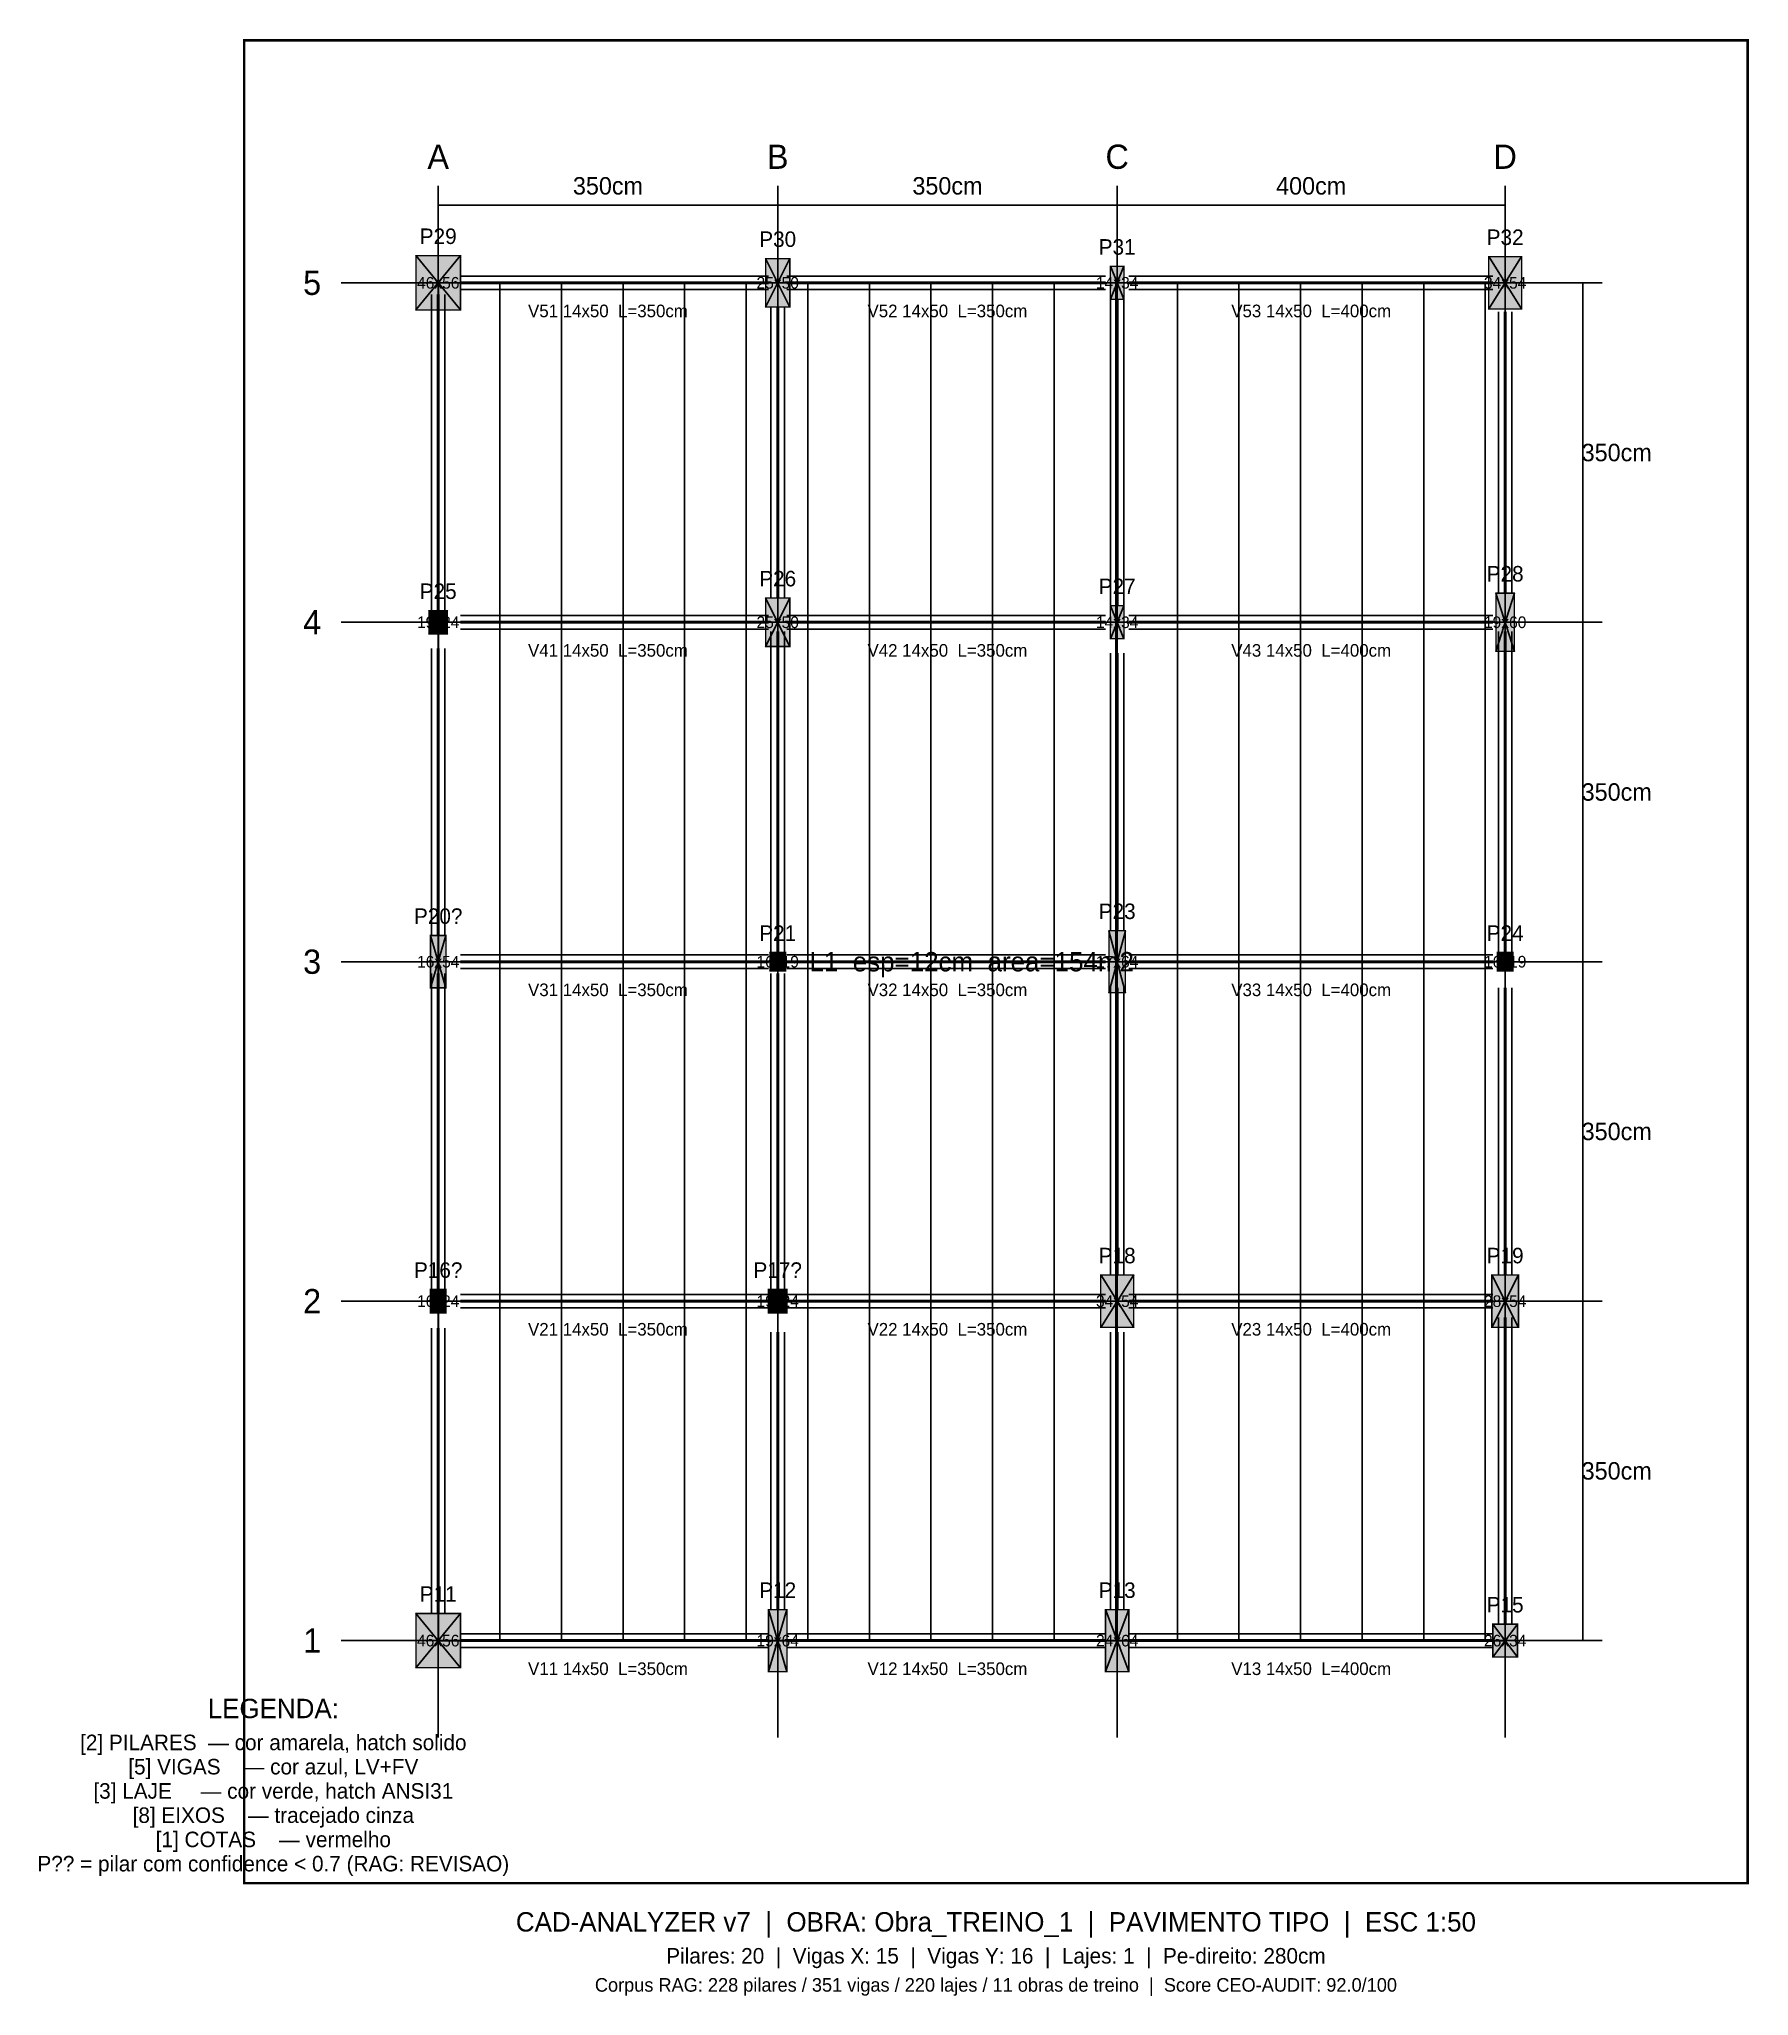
# Model space of a CAD drawing. Header units: metres. Extents: x -4114 to 13512, y -3663 to 16512.
import ezdxf
from ezdxf.enums import TextEntityAlignment as Align

# ---------------------------------------------------------------- set-up
doc = ezdxf.new("R2010")
doc.units = ezdxf.units.M
for name, color, linetype in [('BORDA', 7, 'CONTINUOUS'), ('COTAS', 1, 'CONTINUOUS'), ('EIXOS', 8, 'Continuous'), ('INFO', 7, 'CONTINUOUS'), ('LAJE', 3, 'CONTINUOUS'), ('LAJE-TXT', 7, 'CONTINUOUS'), ('PILARES', 2, 'CONTINUOUS'), ('PILARES-HAT', 2, 'CONTINUOUS'), ('PILARES-TXT', 7, 'CONTINUOUS'), ('VIGAS', 5, 'CONTINUOUS'), ('VIGAS-TXT', 7, 'CONTINUOUS')]:
    doc.layers.add(name, color=color, linetype=linetype)

msp = doc.modelspace()

# ---------------------------------------------------------------- hatches: boundary and pattern name
at = {"layer": 'LAJE-HAT'}
h = msp.add_hatch(dxfattribs=at)
h.set_pattern_fill('ANSI31', scale=200, angle=45)
h.paths.add_polyline_path([(0, 0), (11000, 0), (11000, 14000), (0, 14000), (0, 0)])
at = {"layer": 'PILARES-HAT'}
for points in [[(-230, 13720), (230, 13720), (230, 14280), (-230, 14280), (-230, 13720)], [(3375, 13750), (3625, 13750), (3625, 14250), (3375, 14250), (3375, 13750)], [(6930, 13830), (7070, 13830), (7070, 14170), (6930, 14170), (6930, 13830)], [(10830, 13730), (11170, 13730), (11170, 14270), (10830, 14270), (10830, 13730)], [(3375, 10250), (3625, 10250), (3625, 10750), (3375, 10750), (3375, 10250)], [(10905, 10200), (11095, 10200), (11095, 10800), (10905, 10800), (10905, 10200)], [(-95, 10380), (95, 10380), (95, 10620), (-95, 10620), (-95, 10380)], [(6930, 10330), (7070, 10330), (7070, 10670), (6930, 10670), (6930, 10330)], [(-80, 6730), (80, 6730), (80, 7270), (-80, 7270), (-80, 6730)], [(6915, 6680), (7085, 6680), (7085, 7320), (6915, 7320), (6915, 6680)], [(3420, 6905), (3580, 6905), (3580, 7095), (3420, 7095), (3420, 6905)], [(10920, 6905), (11080, 6905), (11080, 7095), (10920, 7095), (10920, 6905)], [(6830, 3230), (7170, 3230), (7170, 3770), (6830, 3770), (6830, 3230)], [(10862, 3230), (11138, 3230), (11138, 3770), (10862, 3770), (10862, 3230)], [(-80, 3380), (80, 3380), (80, 3620), (-80, 3620), (-80, 3380)], [(3405, 3380), (3595, 3380), (3595, 3620), (3405, 3620), (3405, 3380)], [(-230, -280), (230, -280), (230, 280), (-230, 280), (-230, -280)], [(3405, -320), (3595, -320), (3595, 320), (3405, 320), (3405, -320)], [(6880, -320), (7120, -320), (7120, 320), (6880, 320), (6880, -320)], [(10872.5, -170), (11127.5, -170), (11127.5, 170), (10872.5, 170), (10872.5, -170)]]:
    msp.add_hatch(color=7, dxfattribs=at).paths.add_polyline_path(points)

# ---------------------------------------------------------------- linework, layer by layer
at = {"layer": 'BORDA', "color": 7, "const_width": 25}
msp.add_lwpolyline([(-2000, -2500), (13500, -2500), (13500, 16500), (-2000, 16500)], close=True, dxfattribs=at)
at = {"layer": 'COTAS', "color": 1}
for p, q in [((0, 14000), (0, 14900)), ((0, 14800), (3500, 14800)), ((3500, 14000), (3500, 14900)), ((3500, 14000), (3500, 14900)), ((3500, 14800), (7000, 14800)), ((7000, 14000), (7000, 14900)), ((7000, 14000), (7000, 14900)), ((7000, 14800), (11000, 14800)), ((11000, 14000), (11000, 14900)), ((11000, 14000), (11900, 14000)), ((11800, 10500), (11800, 14000)), ((11000, 10500), (11900, 10500)), ((11000, 10500), (11900, 10500)), ((11800, 7000), (11800, 10500)), ((11000, 7000), (11900, 7000)), ((11000, 7000), (11900, 7000)), ((11800, 3500), (11800, 7000)), ((11000, 3500), (11900, 3500)), ((11000, 3500), (11900, 3500)), ((11800, 0), (11800, 3500)), ((11000, 0), (11900, 0))]:
    msp.add_line(p, q, dxfattribs=at)
at = {"layer": 'EIXOS', "color": 8}
for p, q in [((0, -1000), (0, 15000)), ((3500, -1000), (3500, 15000)), ((7000, -1000), (7000, 15000)), ((11000, -1000), (11000, 15000)), ((-1000, 14000), (12000, 14000)), ((-1000, 10500), (12000, 10500)), ((-1000, 7000), (12000, 7000)), ((-1000, 3500), (12000, 3500)), ((-1000, 0), (12000, 0))]:
    msp.add_line(p, q, dxfattribs=at)
at = {"layer": 'LAJE', "color": 3, "const_width": 20}
msp.add_lwpolyline([(0, 0), (11000, 0), (11000, 14000), (0, 14000)], close=True, dxfattribs=at)
at = {"layer": 'PILARES', "color": 2}
for p, q in [((-230, 13720), (230, 14280)), ((230, 13720), (-230, 14280)), ((3375, 13750), (3625, 14250)), ((3625, 13750), (3375, 14250)), ((6930, 13830), (7070, 14170)), ((7070, 13830), (6930, 14170)), ((10830, 13730), (11170, 14270)), ((11170, 13730), (10830, 14270)), ((3375, 10250), (3625, 10750)), ((3625, 10250), (3375, 10750)), ((10905, 10200), (11095, 10800)), ((11095, 10200), (10905, 10800)), ((-95, 10380), (95, 10620)), ((95, 10380), (-95, 10620)), ((6930, 10330), (7070, 10670)), ((7070, 10330), (6930, 10670)), ((-80, 6730), (80, 7270)), ((80, 6730), (-80, 7270)), ((6915, 6680), (7085, 7320)), ((7085, 6680), (6915, 7320)), ((3420, 6905), (3580, 7095)), ((3580, 6905), (3420, 7095)), ((10920, 6905), (11080, 7095)), ((11080, 6905), (10920, 7095)), ((6830, 3230), (7170, 3770)), ((7170, 3230), (6830, 3770)), ((10862, 3230), (11138, 3770)), ((11138, 3230), (10862, 3770)), ((-80, 3380), (80, 3620)), ((80, 3380), (-80, 3620)), ((3405, 3380), (3595, 3620)), ((3595, 3380), (3405, 3620)), ((-230, -280), (230, 280)), ((230, -280), (-230, 280)), ((3405, -320), (3595, 320)), ((3595, -320), (3405, 320)), ((6880, -320), (7120, 320)), ((7120, -320), (6880, 320)), ((10872.5, -170), (11127.5, 170)), ((11127.5, -170), (10872.5, 170))]:
    msp.add_line(p, q, dxfattribs=at)
at = {"layer": 'PILARES', "color": 2, "const_width": 15}
for points in [[(-230, 13720), (230, 13720), (230, 14280), (-230, 14280)], [(3375, 13750), (3625, 13750), (3625, 14250), (3375, 14250)], [(6930, 13830), (7070, 13830), (7070, 14170), (6930, 14170)], [(10830, 13730), (11170, 13730), (11170, 14270), (10830, 14270)], [(3375, 10250), (3625, 10250), (3625, 10750), (3375, 10750)], [(10905, 10200), (11095, 10200), (11095, 10800), (10905, 10800)], [(-95, 10380), (95, 10380), (95, 10620), (-95, 10620)], [(6930, 10330), (7070, 10330), (7070, 10670), (6930, 10670)], [(-80, 6730), (80, 6730), (80, 7270), (-80, 7270)], [(6915, 6680), (7085, 6680), (7085, 7320), (6915, 7320)], [(3420, 6905), (3580, 6905), (3580, 7095), (3420, 7095)], [(10920, 6905), (11080, 6905), (11080, 7095), (10920, 7095)], [(6830, 3230), (7170, 3230), (7170, 3770), (6830, 3770)], [(10862, 3230), (11138, 3230), (11138, 3770), (10862, 3770)], [(-80, 3380), (80, 3380), (80, 3620), (-80, 3620)], [(3405, 3380), (3595, 3380), (3595, 3620), (3405, 3620)], [(-230, -280), (230, -280), (230, 280), (-230, 280)], [(3405, -320), (3595, -320), (3595, 320), (3405, 320)], [(6880, -320), (7120, -320), (7120, 320), (6880, 320)], [(10872.5, -170), (11127.5, -170), (11127.5, 170), (10872.5, 170)]]:
    msp.add_lwpolyline(points, close=True, dxfattribs=at)
at = {"layer": 'VIGAS', "color": 5}
for p, q in [((230, 14070), (3405, 14070)), ((230, 13930), (3405, 13930)), ((3595, 14070), (6880, 14070)), ((3595, 13930), (6880, 13930)), ((7120, 14070), (10872.5, 14070)), ((7120, 13930), (10872.5, 13930)), ((-70, 10620), (-70, 13880)), ((70, 10620), (70, 13880)), ((3430, 10750), (3430, 13750)), ((3570, 10750), (3570, 13750)), ((6930, 10670), (6930, 13830)), ((7070, 10670), (7070, 13830)), ((10930, 10800), (10930, 13700)), ((11070, 10800), (11070, 13700)), ((230, 10570), (3405, 10570)), ((3595, 10570), (6880, 10570)), ((7120, 10570), (10872.5, 10570)), ((230, 10430), (3405, 10430)), ((3430, 7095), (3430, 10405)), ((3570, 7095), (3570, 10405)), ((3595, 10430), (6880, 10430)), ((7120, 10430), (10872.5, 10430)), ((10930, 7095), (10930, 10405)), ((11070, 7095), (11070, 10405)), ((-70, 7270), (-70, 10230)), ((70, 7270), (70, 10230)), ((6930, 7320), (6930, 10180)), ((7070, 7320), (7070, 10180)), ((230, 7070), (3405, 7070)), ((3595, 7070), (6880, 7070)), ((7120, 7070), (10872.5, 7070)), ((-70, 3620), (-70, 6880)), ((70, 3620), (70, 6880)), ((230, 6930), (3405, 6930)), ((3430, 3620), (3430, 6880)), ((3570, 3620), (3570, 6880)), ((3595, 6930), (6880, 6930)), ((7120, 6930), (10872.5, 6930)), ((6930, 3770), (6930, 6730)), ((7070, 3770), (7070, 6730)), ((10930, 3770), (10930, 6730)), ((11070, 3770), (11070, 6730)), ((230, 3570), (3405, 3570)), ((230, 3430), (3405, 3430)), ((3595, 3570), (6880, 3570)), ((3595, 3430), (6880, 3430)), ((7120, 3570), (10872.5, 3570)), ((7120, 3430), (10872.5, 3430)), ((10930, 170), (10930, 3330)), ((11070, 170), (11070, 3330)), ((-70, 280), (-70, 3220)), ((70, 280), (70, 3220)), ((3430, 320), (3430, 3180)), ((3570, 320), (3570, 3180)), ((6930, 320), (6930, 3180)), ((7070, 320), (7070, 3180)), ((230, 70), (3405, 70)), ((3595, 70), (6880, 70)), ((7120, 70), (10872.5, 70)), ((230, -70), (3405, -70)), ((3595, -70), (6880, -70)), ((7120, -70), (10872.5, -70))]:
    msp.add_line(p, q, dxfattribs=at)
at = {"layer": 'VIGAS', "color": 5, "lineweight": 50}
for p, q in [((230, 14000), (3405, 14000)), ((3595, 14000), (6880, 14000)), ((7120, 14000), (10872.5, 14000)), ((0, 10620), (0, 13880)), ((3500, 10750), (3500, 13750)), ((7000, 10670), (7000, 13830)), ((11000, 10800), (11000, 13700)), ((230, 10500), (3405, 10500)), ((3595, 10500), (6880, 10500)), ((7120, 10500), (10872.5, 10500)), ((3500, 7095), (3500, 10405)), ((11000, 7095), (11000, 10405)), ((0, 7270), (0, 10230)), ((7000, 7320), (7000, 10180)), ((0, 3620), (0, 6880)), ((230, 7000), (3405, 7000)), ((3500, 3620), (3500, 6880)), ((3595, 7000), (6880, 7000)), ((7120, 7000), (10872.5, 7000)), ((7000, 3770), (7000, 6730)), ((11000, 3770), (11000, 6730)), ((230, 3500), (3405, 3500)), ((3595, 3500), (6880, 3500)), ((7120, 3500), (10872.5, 3500)), ((11000, 170), (11000, 3330)), ((0, 280), (0, 3220)), ((3500, 320), (3500, 3180)), ((7000, 320), (7000, 3180)), ((230, 0), (3405, 0)), ((3595, 0), (6880, 0)), ((7120, 0), (10872.5, 0))]:
    msp.add_line(p, q, dxfattribs=at)

# ---------------------------------------------------------------- texts
at = {"layer": 'COTAS', "color": 7}
for s, p in [('350cm', (1750, 15000)), ('350cm', (5250, 15000)), ('400cm', (9000, 15000)), ('350cm', (12150, 12250)), ('350cm', (12150, 8750)), ('350cm', (12150, 5250)), ('350cm', (12150, 1750))]:
    msp.add_text(s, height=180, dxfattribs=at).set_placement(p, align=Align.MIDDLE_CENTER)
at = {"layer": 'INFO', "color": 7}
for s, height, p in [('A', 250, (0, 15300)), ('B', 250, (3500, 15300)), ('C', 250, (7000, 15300)), ('D', 250, (11000, 15300)), ('5', 250, (-1300, 14000)), ('4', 250, (-1300, 10500)), ('3', 250, (-1300, 7000)), ('2', 250, (-1300, 3500)), ('1', 250, (-1300, 0)), ('LEGENDA:', 200, (-1700, -700)), ('[2] PILARES  — cor amarela, hatch solido', 160, (-1700, -1050)), ('[5] VIGAS    — cor azul, LV+FV', 160, (-1700, -1300)), ('[3] LAJE     — cor verde, hatch ANSI31', 160, (-1700, -1550)), ('[8] EIXOS    — tracejado cinza', 160, (-1700, -1800)), ('[1] COTAS    — vermelho', 160, (-1700, -2050)), ('P?? = pilar com confidence < 0.7 (RAG: REVISAO)', 160, (-1700, -2300)), ('CAD-ANALYZER v7  |  OBRA: Obra_TREINO_1  |  PAVIMENTO TIPO  |  ESC 1:50', 200, (5750, -2900)), ('Pilares: 20  |  Vigas X: 15  |  Vigas Y: 16  |  Lajes: 1  |  Pe-direito: 280cm', 160, (5750, -3250)), ('Corpus RAG: 228 pilares / 351 vigas / 220 lajes / 11 obras de treino  |  Score CEO-AUDIT: 92.0/100', 140, (5750, -3550))]:
    msp.add_text(s, height=height, dxfattribs=at).set_placement(p, align=Align.MIDDLE_CENTER)
at = {"layer": 'LAJE-TXT', "color": 7}
msp.add_text('L1  esp=12cm  area=154m2', height=200, dxfattribs=at).set_placement((5500, 7000), align=Align.MIDDLE_CENTER)
at = {"layer": 'PILARES-TXT', "color": 7}
for s, height, p in [('P29', 160, (0, 14480)), ('P30', 160, (3500, 14450)), ('P32', 160, (11000, 14470)), ('P31', 160, (7000, 14370)), ('46x56', 120, (0, 14000)), ('25x50', 120, (3500, 14000)), ('14x34', 120, (7000, 14000)), ('34x54', 120, (11000, 14000)), ('P25', 160, (0, 10820)), ('P26', 160, (3500, 10950)), ('P27', 160, (7000, 10870)), ('P28', 160, (11000, 11000)), ('19x24', 120, (0, 10500)), ('25x50', 120, (3500, 10500)), ('14x34', 120, (7000, 10500)), ('19x60', 120, (11000, 10500)), ('P20?', 160, (0, 7470)), ('P23', 160, (7000, 7520)), ('P21', 160, (3500, 7295)), ('P24', 160, (11000, 7295)), ('16x54', 120, (0, 7000)), ('16x19', 120, (3500, 7000)), ('17x64', 120, (7000, 7000)), ('16x19', 120, (11000, 7000)), ('P18', 160, (7000, 3970)), ('P19', 160, (11000, 3970)), ('P16?', 160, (0, 3820)), ('P17?', 160, (3500, 3820)), ('16x24', 120, (0, 3500)), ('19x24', 120, (3500, 3500)), ('34x54', 120, (7000, 3500)), ('28x54', 120, (11000, 3500)), ('P11', 160, (0, 480)), ('P12', 160, (3500, 520)), ('P13', 160, (7000, 520)), ('P15', 160, (11000, 370)), ('46x56', 120, (0, 0)), ('19x64', 120, (3500, 0)), ('24x64', 120, (7000, 0)), ('26x34', 120, (11000, 0))]:
    msp.add_text(s, height=height, dxfattribs=at).set_placement(p, align=Align.MIDDLE_CENTER)
at = {"layer": 'VIGAS-TXT', "color": 7}
for s, p in [('V51 14x50  L=350cm', (1750, 13710)), ('V52 14x50  L=350cm', (5250, 13710)), ('V53 14x50  L=400cm', (9000, 13710)), ('V41 14x50  L=350cm', (1750, 10210)), ('V42 14x50  L=350cm', (5250, 10210)), ('V43 14x50  L=400cm', (9000, 10210)), ('V31 14x50  L=350cm', (1750, 6710)), ('V32 14x50  L=350cm', (5250, 6710)), ('V33 14x50  L=400cm', (9000, 6710)), ('V21 14x50  L=350cm', (1750, 3210)), ('V22 14x50  L=350cm', (5250, 3210)), ('V23 14x50  L=400cm', (9000, 3210)), ('V11 14x50  L=350cm', (1750, -290)), ('V12 14x50  L=350cm', (5250, -290)), ('V13 14x50  L=400cm', (9000, -290))]:
    msp.add_text(s, height=130, dxfattribs=at).set_placement(p, align=Align.MIDDLE_CENTER)

doc.saveas('drawing.dxf')
